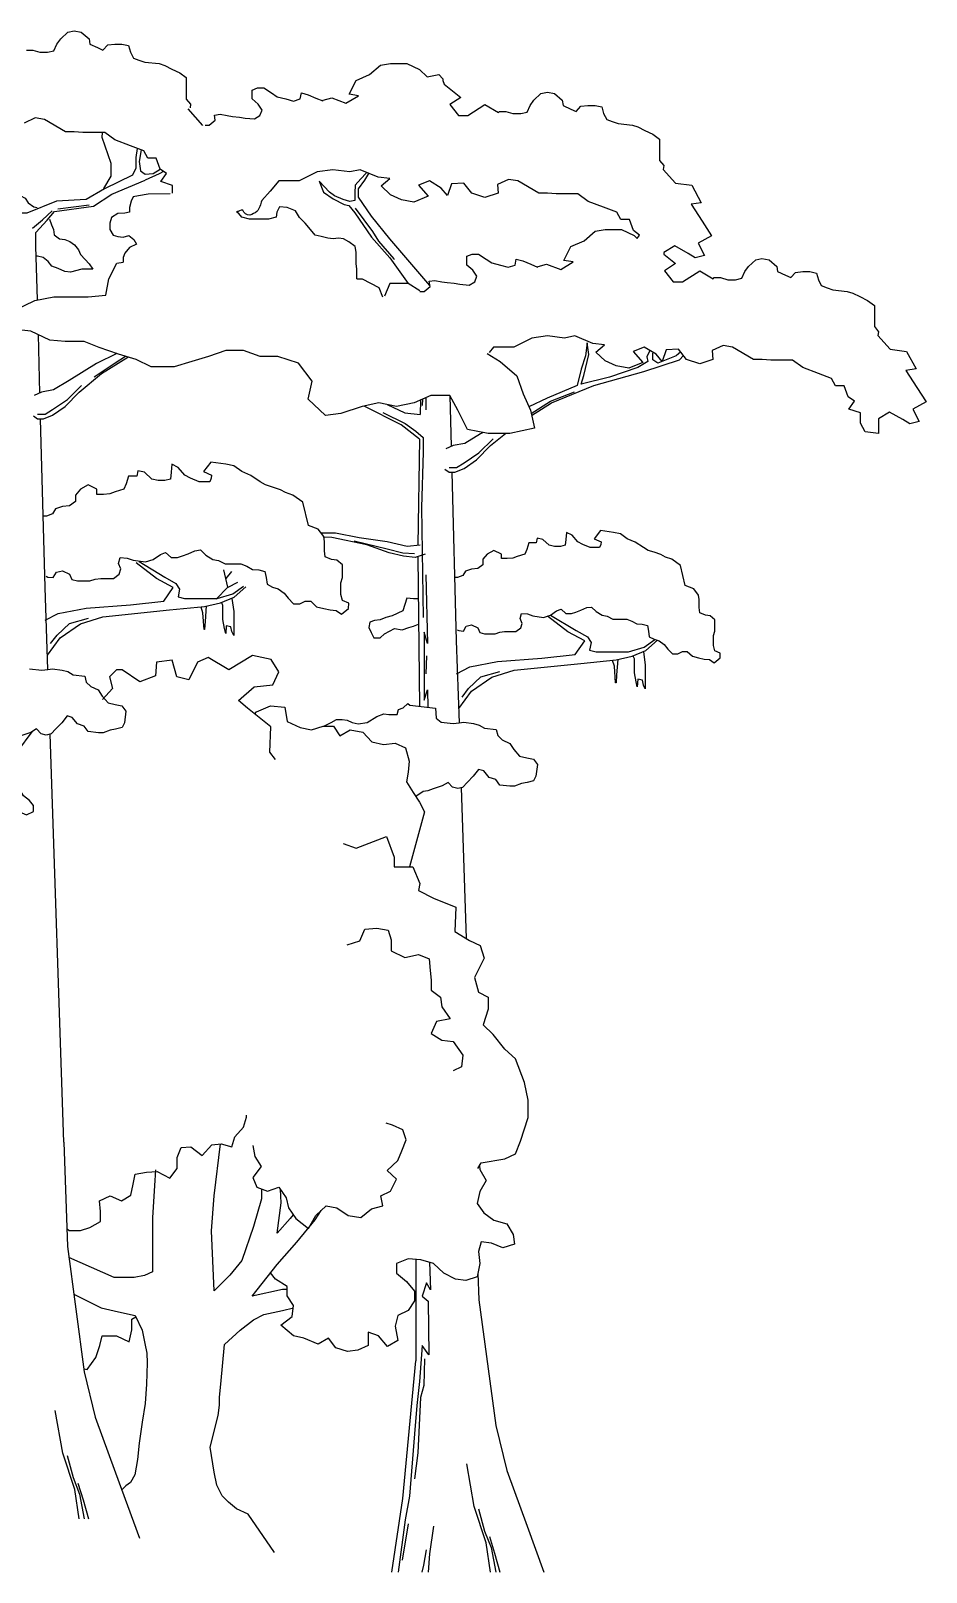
# Model space of a CAD drawing. Extents: x -0.07 to 1.79, y -0.88 to 0.27.
# Drawn here: x 1.212 to 1.795, y -0.881 to 0.121 of the extents above; entities that cross this region are included whole.
import ezdxf

# ---------------------------------------------------------------- set-up
doc = ezdxf.new("R2010")
doc.units = 0
doc.header["$LTSCALE"] = 0.5
doc.header["$MEASUREMENT"] = 0
doc.layers.add('TREES', color=7, linetype='CONTINUOUS')

msp = doc.modelspace()

# ---------------------------------------------------------------- linework, layer by layer
at = {"layer": 'TREES'}
for points in [[(1.2096, 0.1082), (1.2137, 0.1082), (1.2183, 0.1069), (1.2234, 0.1069), (1.2275, 0.1078), (1.2294, 0.1121), (1.2319, 0.1155), (1.2365, 0.1198), (1.2406, 0.1207), (1.2452, 0.1198), (1.2503, 0.1155), (1.2508, 0.1121), (1.2559, 0.1098), (1.2593, 0.1082), (1.2625, 0.1116), (1.2671, 0.1121), (1.2717, 0.1121), (1.276, 0.1112), (1.2773, 0.1069), (1.2792, 0.103), (1.2828, 0.1016), (1.2867, 0.1003), (1.2959, 0.0994), (1.2996, 0.0982), (1.3042, 0.0959), (1.3093, 0.0934), (1.3136, 0.0903), (1.3136, 0.0764), (1.3163, 0.073), (1.316, 0.0706)], [(1.3259, 0.0594), (1.3285, 0.0594), (1.3324, 0.0626), (1.3319, 0.066), (1.3356, 0.0665), (1.3402, 0.0656), (1.3436, 0.0651), (1.3482, 0.0647), (1.3518, 0.064), (1.3579, 0.0635), (1.3615, 0.0656), (1.363, 0.0692), (1.3603, 0.0731), (1.3564, 0.0765), (1.3564, 0.0822), (1.3598, 0.0836), (1.364, 0.0836), (1.3691, 0.0804), (1.3727, 0.0779), (1.3783, 0.0765), (1.3834, 0.0751), (1.3877, 0.0765), (1.3885, 0.0804), (1.3928, 0.0792), (1.3979, 0.077), (1.4023, 0.0752), (1.4027, 0.0756), (1.4083, 0.0771), (1.4174, 0.0737), (1.4256, 0.0785), (1.4195, 0.0795), (1.424, 0.0885), (1.4327, 0.0923), (1.4398, 0.0985), (1.4464, 0.0995), (1.457, 0.0995), (1.4652, 0.0956), (1.4703, 0.0909), (1.4779, 0.0923), (1.4804, 0.0895), (1.4804, 0.0885), (1.4814, 0.0861), (1.4921, 0.0775), (1.485, 0.0728), (1.4906, 0.0656), (1.4967, 0.0656), (1.5078, 0.0728), (1.5166, 0.0676), (1.5173, 0.0683), (1.5214, 0.0683), (1.526, 0.067), (1.5311, 0.067), (1.5353, 0.0679), (1.5372, 0.0722), (1.5396, 0.0756), (1.5442, 0.0799), (1.5484, 0.0808), (1.553, 0.0799), (1.5581, 0.0756), (1.5586, 0.0722), (1.5637, 0.0699), (1.5671, 0.0683), (1.5702, 0.0717), (1.5748, 0.0722), (1.5794, 0.0722), (1.5838, 0.0713), (1.585, 0.067), (1.587, 0.0631), (1.5906, 0.0617), (1.5945, 0.0604), (1.6037, 0.0594), (1.6073, 0.0583), (1.6119, 0.056), (1.617, 0.0535), (1.6214, 0.0503), (1.6214, 0.0365), (1.6241, 0.0331), (1.6238, 0.0307)], [(1.3047, 0.0153), (1.3047, 0.0203), (1.2971, 0.0227), (1.3007, 0.0279), (1.2966, 0.0308), (1.294, 0.0379), (1.2885, 0.0379), (1.2859, 0.0427), (1.2773, 0.046), (1.2671, 0.0498), (1.2605, 0.0546), (1.2463, 0.0546), (1.2407, 0.0551), (1.2351, 0.0551), (1.2214, 0.0632), (1.2153, 0.0641), (1.2082, 0.0608)], [(1.3146, 0.07), (1.3241, 0.0591)], [(1.2599, 0.0183), (1.2648, 0.0262), (1.2648, 0.0344), (1.2588, 0.0515), (1.2591, 0.0546)], [(1.2785, 0.027), (1.2604, 0.018), (1.2484, 0.0112), (1.2291, 0.0101), (1.2098, 0.0022), (1.2001, 0.0022), (1.1881, 0.009), (1.1784, 0.0203), (1.1663, 0.035), (1.1579, 0.0474)], [(1.2785, 0.027), (1.2809, 0.0314), (1.2809, 0.0383), (1.2818, 0.0443)], [(1.2843, 0.0433), (1.283, 0.0357), (1.2837, 0.0298), (1.2868, 0.0275), (1.2921, 0.0281), (1.2966, 0.0308)], [(1.6238, 0.0307), (1.6318, 0.0218), (1.6424, 0.0204), (1.6485, 0.009), (1.6419, 0.008), (1.649, -0.0029), (1.6551, -0.0125), (1.6465, -0.0172), (1.6506, -0.0253), (1.6445, -0.0268), (1.6399, -0.0239), (1.6313, -0.0191), (1.6242, -0.0234), (1.6242, -0.0244)], [(1.2167, -0.0542), (1.2158, -0.0193), (1.2158, -0.0103), (1.223, -0.0024), (1.2278, 0.0033), (1.2532, 0.0067), (1.2652, 0.0146), (1.2869, 0.0237)], [(1.2988, 0.0292), (1.2959, 0.0278), (1.2869, 0.0237)], [(1.4307, 0.0287), (1.4305, 0.0282), (1.427, 0.0246), (1.4235, 0.0204), (1.4232, 0.0154), (1.4232, 0.0105), (1.42, 0.0099), (1.4155, 0.0112), (1.4099, 0.0135), (1.4067, 0.0158), (1.4001, 0.023), (1.4029, 0.0158), (1.4092, 0.0115), (1.4162, 0.0079), (1.4193, 0.0072), (1.4231, 0.0025)], [(1.4255, 0.0127), (1.4256, 0.0151), (1.4256, 0.0181), (1.4298, 0.0236), (1.4324, 0.028)], [(1.1842, 0.0148), (1.1865, 0.0181), (1.1897, 0.0185), (1.1931, 0.0185), (1.1967, 0.0181), (1.1979, 0.0151), (1.2019, 0.014), (1.2055, 0.0136), (1.2087, 0.012), (1.2108, 0.009), (1.2144, 0.0064), (1.2165, 0.006)], [(1.303, 0.0148), (1.2888, 0.0145), (1.2826, 0.0135), (1.279, 0.0129), (1.2778, 0.01), (1.2767, 0.0058), (1.2767, 0.0028), (1.2736, 0.0023), (1.2691, 0.0019), (1.2649, -0.0007), (1.2639, -0.0043), (1.2639, -0.0084), (1.266, -0.012), (1.2691, -0.013), (1.2725, -0.0134), (1.2763, -0.0124), (1.2795, -0.015), (1.2812, -0.0179), (1.2767, -0.0201), (1.2736, -0.0237), (1.2725, -0.0266), (1.2725, -0.0296)], [(1.472, -0.0449), (1.446, -0.0144), (1.434, 0.0003), (1.4255, 0.0127)], [(1.2136, -0.0075), (1.2201, -0.0021), (1.2263, 0.0037)], [(1.2301, 0.0051), (1.2505, 0.0076)], [(1.4244, -0.0404), (1.4244, -0.0403), (1.4244, -0.0341), (1.424, -0.0306), (1.424, -0.0231), (1.4234, -0.0195), (1.4192, -0.0165), (1.4158, -0.0144), (1.4126, -0.014), (1.4092, -0.0144), (1.4056, -0.014), (1.4012, -0.013), (1.3974, -0.012), (1.3943, -0.0084), (1.3909, -0.0043), (1.3871, -0.0007), (1.3845, 0.0038), (1.3791, 0.0058), (1.3742, 0.0064), (1.3725, 0.0028), (1.3721, -0.0003), (1.367, -0.0017), (1.3546, -0.0017), (1.3497, -0.0003), (1.3466, 0.0032), (1.3464, 0.0035)], [(1.4231, 0.0025), (1.434, -0.0133), (1.446, -0.0269), (1.4578, -0.0435)], [(1.4235, 0.0054), (1.4346, -0.0097), (1.4385, -0.0159), (1.4485, -0.0274), (1.4488, -0.0279)], [(1.2245, -0.0017), (1.2258, -0.0054), (1.2273, -0.0084), (1.2277, -0.0118), (1.2311, -0.0145), (1.2346, -0.0149), (1.2378, -0.0163), (1.2408, -0.0183), (1.2435, -0.0216), (1.2448, -0.0246), (1.2479, -0.0278), (1.2505, -0.0307), (1.2528, -0.0341), (1.2456, -0.0341), (1.2382, -0.0361), (1.2346, -0.0357), (1.2302, -0.0337), (1.2262, -0.0323), (1.2237, -0.0292), (1.2205, -0.0266), (1.2169, -0.0258), (1.2161, -0.0258)], [(1.4655, -0.0486), (1.4682, -0.0486), (1.4721, -0.0454), (1.4716, -0.042), (1.4752, -0.0415), (1.4798, -0.0424), (1.4832, -0.0429), (1.4878, -0.0433), (1.4915, -0.044), (1.4975, -0.0445), (1.5012, -0.0424), (1.5026, -0.0388), (1.5, -0.0349), (1.4961, -0.0315), (1.4961, -0.0258), (1.4995, -0.0244), (1.5036, -0.0244), (1.5087, -0.0276), (1.5124, -0.0301), (1.5179, -0.0315), (1.523, -0.0329), (1.5274, -0.0315), (1.5281, -0.0276), (1.5325, -0.0288), (1.5376, -0.031), (1.5419, -0.0328), (1.5424, -0.0324), (1.5479, -0.0309), (1.5571, -0.0343), (1.5652, -0.0295), (1.5591, -0.0286), (1.5637, -0.0195), (1.5723, -0.0157), (1.5794, -0.0095), (1.586, -0.0085), (1.5967, -0.0085), (1.6048, -0.0124), (1.6069, -0.0143)], [(1.2011, -0.0613), (1.2151, -0.0545), (1.2275, -0.0521), (1.2498, -0.0521), (1.2612, -0.0511), (1.2633, -0.0404), (1.2684, -0.0302), (1.2725, -0.0296)], [(1.6242, -0.0244), (1.6318, -0.0305), (1.6246, -0.0352), (1.6302, -0.0424), (1.6363, -0.0424), (1.6475, -0.0352), (1.6563, -0.0404), (1.657, -0.0397), (1.6611, -0.0397), (1.6657, -0.0411), (1.6708, -0.0411), (1.6749, -0.0401), (1.6769, -0.0358), (1.6793, -0.0324), (1.6839, -0.0281), (1.688, -0.0272), (1.6926, -0.0281), (1.6977, -0.0324), (1.6982, -0.0358), (1.7033, -0.0381), (1.7067, -0.0397), (1.7099, -0.0363), (1.7145, -0.0358), (1.7191, -0.0358), (1.7235, -0.0367), (1.7247, -0.0411), (1.7266, -0.0449), (1.7303, -0.0463), (1.7341, -0.0477), (1.7434, -0.0486), (1.747, -0.0497), (1.7516, -0.052), (1.7567, -0.0545), (1.7611, -0.0577), (1.7611, -0.0715), (1.7637, -0.075), (1.7634, -0.0773)], [(1.4244, -0.0404), (1.428, -0.0404), (1.4389, -0.0462), (1.4412, -0.0522)], [(1.4655, -0.0483), (1.4579, -0.0435), (1.4459, -0.0435), (1.4424, -0.0517)], [(1.5092, -0.0889), (1.5177, -0.0943), (1.5286, -0.1036), (1.5327, -0.1152), (1.5374, -0.1259), (1.54, -0.1376), (1.5239, -0.141), (1.5099, -0.141), (1.4964, -0.1385), (1.4902, -0.1259), (1.485, -0.1162), (1.4726, -0.1162), (1.4617, -0.1211), (1.4503, -0.1235), (1.4389, -0.1211), (1.428, -0.1235), (1.414, -0.1279), (1.4042, -0.1293), (1.3928, -0.1186), (1.3954, -0.107), (1.3866, -0.0953), (1.3731, -0.0909), (1.3617, -0.0909), (1.3508, -0.0871), (1.3394, -0.0871), (1.328, -0.0909), (1.3171, -0.0943), (1.3057, -0.0977), (1.2907, -0.0977), (1.2809, -0.0929), (1.2695, -0.0895), (1.257, -0.0851), (1.2472, -0.0812), (1.2347, -0.0812), (1.2249, -0.0803), (1.2125, -0.0744), (1.1985, -0.073)], [(1.2184, -0.1147), (1.2174, -0.0767)], [(1.7634, -0.0773), (1.7714, -0.0862), (1.7821, -0.0876), (1.7882, -0.099), (1.7816, -0.1), (1.7887, -0.111), (1.7948, -0.1205), (1.7862, -0.1252), (1.7902, -0.1333), (1.7841, -0.1348), (1.7796, -0.1319), (1.7709, -0.1271), (1.7638, -0.1314), (1.7638, -0.141), (1.7552, -0.14), (1.7521, -0.1343), (1.7521, -0.1276), (1.7445, -0.1252), (1.7481, -0.12), (1.744, -0.1171), (1.7415, -0.11), (1.7359, -0.11), (1.7333, -0.1052), (1.7247, -0.1019), (1.7145, -0.0981), (1.7079, -0.0933), (1.6937, -0.0933), (1.6881, -0.0929), (1.6825, -0.0929), (1.6688, -0.0848), (1.6627, -0.0838), (1.6556, -0.0871), (1.6561, -0.0929), (1.6475, -0.0957), (1.6389, -0.0929), (1.6338, -0.0862), (1.6257, -0.0867), (1.6231, -0.0943), (1.6191, -0.0895), (1.6114, -0.0848), (1.6043, -0.0876), (1.6104, -0.0948), (1.6013, -0.0986), (1.5932, -0.0971), (1.586, -0.0938), (1.5799, -0.0881), (1.5855, -0.0833), (1.5779, -0.0824), (1.5662, -0.0776), (1.5596, -0.079), (1.5485, -0.0776), (1.5383, -0.079), (1.5266, -0.0848), (1.5134, -0.0848), (1.5105, -0.0883)], [(1.2685, -0.0891), (1.2552, -0.0955), (1.2374, -0.1066), (1.2271, -0.1127), (1.2195, -0.1142), (1.2147, -0.1163)], [(1.615, -0.087), (1.6132, -0.0911), (1.6138, -0.0942), (1.6073, -0.0982), (1.5889, -0.1043), (1.5705, -0.1089), (1.5721, -0.1033), (1.5753, -0.0896), (1.5743, -0.082), (1.5732, -0.0906), (1.5705, -0.0992), (1.5678, -0.1099), (1.5483, -0.118), (1.5364, -0.1237)], [(1.6352, -0.088), (1.6322, -0.0906), (1.6202, -0.0952), (1.617, -0.0932), (1.617, -0.0891), (1.6173, -0.0884)], [(1.2141, -0.1295), (1.2168, -0.1315), (1.2206, -0.1315), (1.2266, -0.129), (1.2347, -0.1234), (1.2439, -0.1142), (1.2585, -0.1021), (1.2755, -0.0913)], [(1.2536, -0.1041), (1.2666, -0.0955), (1.274, -0.0908)], [(1.5381, -0.1292), (1.551, -0.1211), (1.5786, -0.1099), (1.6111, -0.1008), (1.6343, -0.0932), (1.637, -0.0904)], [(1.2168, -0.1284), (1.2217, -0.1284), (1.2266, -0.1254), (1.2363, -0.1188), (1.2455, -0.1097)], [(1.4658, -0.1192), (1.4656, -0.1287)], [(1.4673, -0.1186), (1.467, -0.1227)], [(1.4693, -0.1177), (1.4693, -0.1256)], [(1.486, -0.1494), (1.4851, -0.1163)], [(1.5378, -0.1279), (1.5505, -0.12), (1.5661, -0.114)], [(1.4653, -0.1446), (1.4533, -0.1354), (1.4293, -0.1232)], [(1.4415, -0.1274), (1.4559, -0.1345), (1.4629, -0.1395), (1.4677, -0.1435), (1.4677, -0.1531), (1.4666, -0.1892), (1.4677, -0.2605)], [(1.4443, -0.1222), (1.4557, -0.1275), (1.4656, -0.1287)], [(1.2236, -0.2943), (1.2218, -0.241), (1.2188, -0.1315)], [(1.4653, -0.1446), (1.4642, -0.2135)], [(1.4817, -0.1642), (1.4845, -0.1662), (1.4882, -0.1662), (1.4942, -0.1637), (1.5023, -0.1581), (1.5115, -0.1489), (1.5211, -0.141)], [(1.5066, -0.1404), (1.505, -0.1413), (1.4947, -0.1474), (1.4872, -0.1489), (1.4823, -0.151)], [(1.4845, -0.1631), (1.4893, -0.1631), (1.4942, -0.1601), (1.5039, -0.1535), (1.5131, -0.1444)], [(1.2224, -0.2338), (1.2236, -0.2343), (1.227, -0.2347), (1.2292, -0.2311), (1.2331, -0.2302), (1.2377, -0.2324), (1.2392, -0.2358), (1.2428, -0.2368), (1.2508, -0.2368), (1.2542, -0.2356), (1.2579, -0.2352), (1.2663, -0.2352), (1.27, -0.2324), (1.271, -0.229), (1.2695, -0.2254), (1.2705, -0.2215), (1.2751, -0.222), (1.279, -0.2233), (1.287, -0.2245), (1.2921, -0.2229), (1.2967, -0.2197), (1.3001, -0.2183), (1.3037, -0.2215), (1.3078, -0.2215), (1.3112, -0.2206), (1.3149, -0.2192), (1.3192, -0.2172), (1.3229, -0.2167), (1.3263, -0.2201), (1.3309, -0.2229), (1.3345, -0.2236), (1.3389, -0.2258), (1.3491, -0.2258), (1.353, -0.2272), (1.3566, -0.2295), (1.3607, -0.2297), (1.3646, -0.2306), (1.3656, -0.2347), (1.3661, -0.239), (1.3697, -0.2408), (1.3734, -0.242), (1.3772, -0.2447), (1.3799, -0.2481), (1.3833, -0.2518), (1.3874, -0.2518), (1.3908, -0.2499), (1.3945, -0.2499), (1.3983, -0.2536), (1.403, -0.2547), (1.4071, -0.2556), (1.411, -0.2561), (1.4146, -0.2584), (1.419, -0.2547), (1.4192, -0.2513), (1.4151, -0.2495), (1.4141, -0.2456), (1.4141, -0.2381), (1.4151, -0.2347), (1.4151, -0.2263), (1.4114, -0.2233), (1.4081, -0.2229), (1.4039, -0.2211), (1.4034, -0.2172), (1.4034, -0.2113), (1.403, -0.2079), (1.3993, -0.2031), (1.393, -0.2008), (1.3894, -0.1856), (1.3828, -0.181), (1.3782, -0.1794), (1.3748, -0.1776), (1.3697, -0.1758), (1.3651, -0.1744), (1.3617, -0.1724), (1.3556, -0.1683), (1.3496, -0.1658), (1.3445, -0.1621), (1.3394, -0.161), (1.3295, -0.1596), (1.3248, -0.1658), (1.3299, -0.1681), (1.3298, -0.17), (1.3289, -0.1724), (1.3219, -0.1724), (1.3163, -0.1701), (1.3127, -0.1681), (1.3083, -0.163), (1.3042, -0.161), (1.3037, -0.1662), (1.3032, -0.1706), (1.2996, -0.1715), (1.2952, -0.1715), (1.2911, -0.1706), (1.2865, -0.1662), (1.2821, -0.1653), (1.2814, -0.1687), (1.276, -0.1687), (1.2744, -0.1737), (1.2729, -0.1772), (1.2673, -0.179), (1.2639, -0.1803), (1.2598, -0.1806), (1.2554, -0.1806), (1.2554, -0.1772), (1.2498, -0.1744), (1.2447, -0.1772), (1.2416, -0.181), (1.2416, -0.1851), (1.2377, -0.1881), (1.2331, -0.1885), (1.2285, -0.1899), (1.2265, -0.1933), (1.2227, -0.1947), (1.2205, -0.1947)], [(1.4912, -0.329), (1.4894, -0.2757), (1.4865, -0.1662)], [(1.4012, -0.2055), (1.4106, -0.2055), (1.426, -0.2086), (1.4442, -0.2112), (1.4572, -0.2143), (1.4656, -0.2134)], [(1.4689, -0.2195), (1.4624, -0.2217), (1.4549, -0.2208), (1.4456, -0.2186), (1.4311, -0.2134), (1.4083, -0.2086), (1.403, -0.2084)], [(1.4898, -0.2686), (1.4909, -0.269), (1.4938, -0.2694), (1.4957, -0.2662), (1.4991, -0.2654), (1.5031, -0.2674), (1.5044, -0.2704), (1.5075, -0.2712), (1.5145, -0.2712), (1.5175, -0.2702), (1.5206, -0.2698), (1.528, -0.2698), (1.5312, -0.2674), (1.532, -0.2645), (1.5307, -0.2613), (1.5316, -0.2579), (1.5356, -0.2583), (1.539, -0.2595), (1.5459, -0.2605), (1.5504, -0.2591), (1.5544, -0.2563), (1.5573, -0.2552), (1.5605, -0.2579), (1.5641, -0.2579), (1.567, -0.2571), (1.5702, -0.2559), (1.574, -0.2542), (1.5772, -0.2538), (1.5801, -0.2567), (1.5841, -0.2591), (1.5873, -0.2597), (1.5911, -0.2617), (1.6, -0.2617), (1.6033, -0.2629), (1.6065, -0.2648), (1.6101, -0.265), (1.6135, -0.2658), (1.6143, -0.2694), (1.6147, -0.2732), (1.6179, -0.2747), (1.6211, -0.2757), (1.6244, -0.2781), (1.6267, -0.2811), (1.6297, -0.2842), (1.6333, -0.2842), (1.6362, -0.2827), (1.6394, -0.2827), (1.6428, -0.2858), (1.6468, -0.2868), (1.6504, -0.2876), (1.6538, -0.288), (1.6569, -0.29), (1.6607, -0.2868), (1.6609, -0.2838), (1.6573, -0.2823), (1.6565, -0.2789), (1.6565, -0.2724), (1.6573, -0.2694), (1.6573, -0.2621), (1.6542, -0.2595), (1.6512, -0.2591), (1.6476, -0.2575), (1.6472, -0.2542), (1.6472, -0.249), (1.6468, -0.2461), (1.6436, -0.2419), (1.6381, -0.2399), (1.635, -0.2267), (1.6293, -0.2227), (1.6253, -0.2213), (1.6223, -0.2197), (1.6179, -0.2182), (1.6139, -0.217), (1.6109, -0.2152), (1.6056, -0.2116), (1.6004, -0.2095), (1.5959, -0.2063), (1.5915, -0.2053), (1.5829, -0.2041), (1.5789, -0.2095), (1.5833, -0.2114), (1.5832, -0.2132), (1.5824, -0.2152), (1.5763, -0.2152), (1.5715, -0.2132), (1.5683, -0.2114), (1.5645, -0.2071), (1.5609, -0.2053), (1.5605, -0.2099), (1.5601, -0.2136), (1.5569, -0.2144), (1.5531, -0.2144), (1.5495, -0.2136), (1.5455, -0.2099), (1.5417, -0.2091), (1.5411, -0.212), (1.5364, -0.212), (1.535, -0.2164), (1.5337, -0.2194), (1.5288, -0.2209), (1.5259, -0.2221), (1.5223, -0.2223), (1.5185, -0.2223), (1.5185, -0.2194), (1.5137, -0.217), (1.5092, -0.2194), (1.5065, -0.2227), (1.5065, -0.2263), (1.5031, -0.2288), (1.4991, -0.2292), (1.4951, -0.2304), (1.4934, -0.2334), (1.49, -0.2346), (1.4881, -0.2346)], [(1.4227, -0.2108), (1.4442, -0.216), (1.4544, -0.2186), (1.4619, -0.2191)], [(1.2218, -0.2624), (1.2303, -0.2579), (1.2484, -0.2545), (1.2773, -0.2523), (1.299, -0.25), (1.305, -0.241), (1.2942, -0.2353), (1.2809, -0.2251)], [(1.2829, -0.2243), (1.2996, -0.2344), (1.3068, -0.2384), (1.3092, -0.2421), (1.3082, -0.2471), (1.3125, -0.2483), (1.3187, -0.2483), (1.3336, -0.2483), (1.3438, -0.2452), (1.3507, -0.2402)], [(1.3329, -0.2486), (1.3405, -0.2409), (1.338, -0.2296)], [(1.4642, -0.2211), (1.4653, -0.3184)], [(1.3395, -0.2353), (1.3431, -0.2307)], [(1.3408, -0.2409), (1.347, -0.2377)], [(1.4693, -0.2329), (1.4704, -0.2776), (1.4683, -0.2701), (1.4683, -0.3143), (1.4704, -0.3077), (1.4707, -0.319)], [(1.3255, -0.2534), (1.3359, -0.2511), (1.3448, -0.2474), (1.3524, -0.2406)], [(1.3433, -0.2482), (1.3444, -0.2566), (1.3444, -0.266), (1.3444, -0.2723), (1.3433, -0.2698), (1.3426, -0.2667), (1.3396, -0.266), (1.3392, -0.2709), (1.3385, -0.2677), (1.3374, -0.2618), (1.3374, -0.2527), (1.3366, -0.251)], [(1.4645, -0.2484), (1.4613, -0.2484), (1.4571, -0.248), (1.4558, -0.2522), (1.4544, -0.2563), (1.4474, -0.2595), (1.4434, -0.2605), (1.4396, -0.2621), (1.436, -0.2625), (1.433, -0.2637), (1.4324, -0.267), (1.4339, -0.2704), (1.4356, -0.2739), (1.4396, -0.2739), (1.4425, -0.2712), (1.4457, -0.2694), (1.4491, -0.2678), (1.4539, -0.2686), (1.4584, -0.267), (1.4613, -0.2662), (1.4645, -0.265)], [(1.2233, -0.285), (1.2315, -0.2738), (1.2447, -0.2647), (1.2592, -0.2602), (1.3026, -0.2557), (1.3255, -0.2534)], [(1.3266, -0.2531), (1.3258, -0.2632), (1.3254, -0.2684), (1.3251, -0.2684), (1.3243, -0.2576), (1.3232, -0.2538)], [(1.4894, -0.2972), (1.4979, -0.2926), (1.516, -0.2892), (1.5449, -0.287), (1.5666, -0.2847), (1.5727, -0.2757), (1.5618, -0.27), (1.5485, -0.2598)], [(1.5505, -0.259), (1.5672, -0.2691), (1.5745, -0.2731), (1.5768, -0.2768), (1.5758, -0.2818), (1.5801, -0.283), (1.5863, -0.283), (1.6012, -0.283), (1.6114, -0.2799), (1.6183, -0.2749)], [(1.2253, -0.2775), (1.2296, -0.272), (1.2376, -0.2645), (1.2499, -0.261)], [(1.5932, -0.2881), (1.6035, -0.2858), (1.6124, -0.2821), (1.62, -0.2753)], [(1.3716, -0.3528), (1.368, -0.3482), (1.3686, -0.3317), (1.3534, -0.3196), (1.3476, -0.3145), (1.3578, -0.3056), (1.3699, -0.3043), (1.3737, -0.296), (1.3687, -0.2878), (1.3566, -0.2852), (1.3413, -0.2947), (1.3279, -0.2865), (1.3209, -0.2896), (1.3152, -0.3011), (1.3075, -0.2992), (1.3044, -0.2884), (1.2942, -0.2896), (1.2935, -0.2986), (1.2833, -0.3024), (1.2719, -0.2947), (1.2681, -0.2947), (1.2636, -0.2992), (1.2655, -0.3068)], [(1.4699, -0.2856), (1.4693, -0.2972)], [(1.4909, -0.3197), (1.4991, -0.3085), (1.5124, -0.2994), (1.5268, -0.2949), (1.5702, -0.2904), (1.5932, -0.2881)], [(1.5942, -0.2878), (1.5934, -0.2979), (1.5931, -0.3031), (1.5927, -0.3031), (1.592, -0.2923), (1.5908, -0.2885)], [(1.6109, -0.2829), (1.612, -0.2913), (1.612, -0.3007), (1.612, -0.307), (1.6109, -0.3045), (1.6102, -0.3014), (1.6072, -0.3007), (1.6068, -0.3056), (1.6061, -0.3024), (1.605, -0.2965), (1.605, -0.2874), (1.6042, -0.2857)], [(1.2117, -0.2939), (1.2196, -0.2948), (1.2235, -0.2943), (1.2265, -0.294), (1.2328, -0.2948), (1.2365, -0.2958), (1.2399, -0.2978), (1.2476, -0.2987), (1.2484, -0.3026), (1.2515, -0.3055), (1.2563, -0.3077), (1.2588, -0.3118), (1.2628, -0.316), (1.2673, -0.3171), (1.2717, -0.318), (1.2743, -0.3215), (1.2734, -0.329), (1.2718, -0.332), (1.2676, -0.3331), (1.2641, -0.3339), (1.2595, -0.3355), (1.2565, -0.3356), (1.2498, -0.3348), (1.2472, -0.3313), (1.2429, -0.3298), (1.2394, -0.3256), (1.2361, -0.3246), (1.2326, -0.329), (1.2287, -0.3329), (1.2256, -0.3363), (1.2225, -0.337), (1.2192, -0.3362), (1.2162, -0.333), (1.2125, -0.3354), (1.2066, -0.3373)], [(1.4929, -0.3123), (1.4972, -0.3067), (1.5052, -0.2992), (1.5175, -0.2957)], [(1.2655, -0.3068), (1.259, -0.3138)], [(1.3581, -0.3233), (1.3592, -0.3219), (1.3683, -0.318), (1.3776, -0.3188), (1.3792, -0.3282), (1.3876, -0.3321), (1.3951, -0.3337), (1.4026, -0.3313), (1.4093, -0.3313), (1.4135, -0.3376), (1.4202, -0.3337), (1.4285, -0.3352), (1.4343, -0.3415), (1.4419, -0.3431), (1.4494, -0.3423), (1.4561, -0.3454), (1.4586, -0.354), (1.4578, -0.3611), (1.4569, -0.3674), (1.4611, -0.3744), (1.4653, -0.3807), (1.4686, -0.3869), (1.4588, -0.4227)], [(1.4032, -0.3313), (1.4034, -0.331), (1.4077, -0.3288), (1.4113, -0.327), (1.4149, -0.327), (1.4182, -0.3274), (1.4215, -0.3288), (1.4254, -0.3298), (1.4312, -0.3289), (1.4374, -0.3249), (1.4421, -0.3232), (1.4454, -0.3236), (1.4507, -0.3236), (1.4515, -0.3205), (1.4546, -0.3193), (1.4577, -0.3165), (1.4589, -0.3176)], [(1.4589, -0.3176), (1.4757, -0.3196), (1.4762, -0.326), (1.4793, -0.3286), (1.4872, -0.3295), (1.4911, -0.329), (1.4941, -0.3287), (1.5004, -0.3295), (1.5041, -0.3305), (1.5075, -0.3325), (1.5152, -0.3334), (1.5161, -0.3373), (1.5191, -0.3402), (1.524, -0.3424), (1.5265, -0.3465), (1.5304, -0.3507), (1.535, -0.3518), (1.5393, -0.3527), (1.5419, -0.3562), (1.541, -0.3637), (1.5394, -0.3667), (1.5352, -0.3678), (1.5317, -0.3686), (1.5271, -0.3702), (1.5241, -0.3703), (1.5174, -0.3695), (1.5148, -0.366), (1.5105, -0.3645), (1.507, -0.3603), (1.5037, -0.3593), (1.5002, -0.3637), (1.4964, -0.3676), (1.4932, -0.371), (1.4902, -0.3717), (1.4868, -0.3709), (1.4838, -0.3678), (1.4801, -0.3701), (1.4742, -0.372), (1.4706, -0.3732), (1.4676, -0.3738), (1.4628, -0.377)], [(1.1861, -0.3607), (1.198, -0.3769), (1.2052, -0.3869), (1.2097, -0.3889), (1.2142, -0.3867), (1.2142, -0.3827), (1.2116, -0.3795), (1.2076, -0.3765), (1.2053, -0.3724), (1.2041, -0.3588), (1.2041, -0.3475), (1.2134, -0.3349)], [(1.2339, -0.6017), (1.225, -0.3365)], [(1.4959, -0.4693), (1.4926, -0.3712)], [(1.4155, -0.4076), (1.424, -0.4106), (1.4437, -0.403), (1.4488, -0.4164), (1.4488, -0.4227), (1.4609, -0.4227), (1.4654, -0.4336), (1.4647, -0.438), (1.4743, -0.4431), (1.4889, -0.4489), (1.4883, -0.4648), (1.4978, -0.4705), (1.5048, -0.4737), (1.5074, -0.482), (1.501, -0.4947), (1.5036, -0.5042), (1.5099, -0.5074), (1.5099, -0.5151), (1.5067, -0.5253)], [(1.4182, -0.4734), (1.4265, -0.4708), (1.4298, -0.4631), (1.4374, -0.4625), (1.4449, -0.4638), (1.4469, -0.4702), (1.4469, -0.4772), (1.4558, -0.4817), (1.4647, -0.4797), (1.4715, -0.4824), (1.4722, -0.49), (1.4728, -0.4964), (1.4728, -0.5028), (1.479, -0.5073), (1.4797, -0.5137), (1.4851, -0.5214), (1.4763, -0.5233), (1.4728, -0.531), (1.4797, -0.5354), (1.4872, -0.5361), (1.4934, -0.545), (1.4926, -0.5527), (1.4872, -0.5553)], [(1.5032, -0.6187), (1.5054, -0.615), (1.5207, -0.6125), (1.5277, -0.6093), (1.5277, -0.6093), (1.5309, -0.601), (1.536, -0.5857), (1.536, -0.5743), (1.5335, -0.5628), (1.5277, -0.5475), (1.5207, -0.5412), (1.5131, -0.5316), (1.5067, -0.5253)], [(1.2359, -0.6578), (1.2373, -0.659), (1.2448, -0.659), (1.2509, -0.6571), (1.2578, -0.6532), (1.2578, -0.6468), (1.2571, -0.6398), (1.264, -0.6366), (1.2715, -0.6398), (1.2776, -0.636), (1.279, -0.6289), (1.2803, -0.6225), (1.2878, -0.6212), (1.2947, -0.6206), (1.3028, -0.6251), (1.3076, -0.6187), (1.3076, -0.6117), (1.3103, -0.6052), (1.3165, -0.6046), (1.324, -0.6104), (1.3301, -0.6033), (1.3363, -0.6027), (1.3432, -0.6046), (1.3452, -0.5982), (1.3507, -0.5918), (1.3527, -0.5854), (1.3527, -0.5841)], [(1.3568, -0.6039), (1.3582, -0.611), (1.3622, -0.6174), (1.3568, -0.6245), (1.3595, -0.6308), (1.3663, -0.6334), (1.3738, -0.6308), (1.3786, -0.6379), (1.38, -0.6443), (1.3848, -0.6513), (1.393, -0.6577), (1.3978, -0.6494), (1.4046, -0.643), (1.4114, -0.6443), (1.4189, -0.6494), (1.4271, -0.6507), (1.434, -0.6449), (1.4415, -0.643), (1.4401, -0.6366), (1.4463, -0.6334), (1.4503, -0.6257), (1.4442, -0.62), (1.4511, -0.6135), (1.4538, -0.6072), (1.4565, -0.6001), (1.4544, -0.5937), (1.4476, -0.5906), (1.4435, -0.5892)], [(1.2339, -0.6017), (1.2363, -0.6695), (1.2471, -0.751), (1.2544, -0.7804), (1.2676, -0.8166), (1.2831, -0.8591)], [(1.3625, -0.6319), (1.3625, -0.6384), (1.3573, -0.6564), (1.3496, -0.6786), (1.342, -0.688), (1.3317, -0.6983), (1.3316, -0.6983), (1.33, -0.6593), (1.3317, -0.6366), (1.3359, -0.6027)], [(1.2936, -0.6196), (1.2932, -0.6265), (1.2916, -0.6507), (1.2916, -0.686), (1.2865, -0.6884), (1.2797, -0.6897), (1.2667, -0.6897), (1.2372, -0.6767)], [(1.5042, -0.617), (1.5045, -0.6195), (1.5087, -0.6265), (1.5045, -0.6336), (1.5028, -0.6414), (1.5071, -0.6476), (1.5137, -0.6524), (1.5221, -0.6547), (1.5262, -0.6617), (1.527, -0.668), (1.5195, -0.6703), (1.512, -0.6672), (1.5053, -0.6664), (1.5037, -0.6727), (1.5045, -0.6805), (1.5028, -0.6892), (1.4953, -0.6915), (1.4886, -0.6907), (1.4811, -0.6868), (1.4744, -0.6805), (1.4661, -0.6781), (1.4578, -0.6774), (1.4502, -0.6805), (1.4502, -0.6868), (1.4569, -0.6923), (1.4619, -0.6985), (1.4619, -0.7048), (1.4578, -0.711), (1.4511, -0.7142), (1.4494, -0.7212), (1.4511, -0.7306), (1.4444, -0.7345), (1.4385, -0.7275), (1.4318, -0.7251), (1.4318, -0.7338), (1.4251, -0.7369), (1.4184, -0.7377), (1.4109, -0.7354), (1.406, -0.7291), (1.3993, -0.733), (1.39, -0.7291), (1.3834, -0.7275), (1.375, -0.7205), (1.3825, -0.7149), (1.3834, -0.7079), (1.3792, -0.7016), (1.3792, -0.6954), (1.3717, -0.6907), (1.3684, -0.6866)], [(1.3831, -0.6489), (1.3812, -0.6513), (1.3727, -0.6607), (1.3752, -0.641), (1.3748, -0.6323)], [(1.3792, -0.6973), (1.3761, -0.6974), (1.3564, -0.7017), (1.3727, -0.6812), (1.3855, -0.6666), (1.3975, -0.6521), (1.4013, -0.6461)], [(1.4717, -0.6797), (1.4724, -0.6977), (1.4697, -0.6931), (1.4669, -0.7018), (1.4708, -0.7049), (1.4713, -0.7399), (1.4669, -0.7337), (1.4653, -0.7573), (1.4636, -0.7727), (1.462, -0.7912), (1.4587, -0.8318), (1.456, -0.8472), (1.4514, -0.8811)], [(1.4629, -0.6779), (1.4629, -0.7438)], [(1.5033, -0.6867), (1.5039, -0.7042), (1.5148, -0.7857), (1.522, -0.8151), (1.5353, -0.8513), (1.5461, -0.8811)], [(1.2404, -0.7005), (1.2583, -0.7094), (1.2694, -0.7119), (1.2804, -0.7144), (1.2848, -0.7238), (1.2866, -0.7325), (1.288, -0.7387), (1.2882, -0.7451), (1.2877, -0.759), (1.2869, -0.7715), (1.2848, -0.7837), (1.283, -0.7973), (1.2819, -0.8079), (1.2801, -0.8179), (1.2773, -0.8228), (1.2743, -0.8251), (1.2717, -0.8276)], [(1.371, -0.8683), (1.3539, -0.8434), (1.3462, -0.84), (1.3411, -0.8357), (1.3368, -0.8315), (1.3334, -0.8246), (1.3317, -0.8161), (1.3291, -0.7999), (1.3343, -0.7793), (1.3351, -0.7726), (1.3351, -0.7674), (1.336, -0.7589), (1.3385, -0.7332), (1.3487, -0.7238), (1.3573, -0.7171), (1.3641, -0.7136), (1.3761, -0.711), (1.3832, -0.7094)], [(1.2469, -0.7489), (1.249, -0.7494), (1.2548, -0.7416), (1.2573, -0.7338), (1.2589, -0.7275), (1.2681, -0.7275), (1.2765, -0.7314), (1.2782, -0.7236), (1.2782, -0.7166), (1.2807, -0.7151)], [(1.4472, -0.8811), (1.4545, -0.8332), (1.4629, -0.7438)], [(1.4686, -0.7424), (1.468, -0.7599), (1.4658, -0.7676), (1.4642, -0.8035), (1.462, -0.8205)], [(1.2438, -0.8464), (1.241, -0.8274), (1.2333, -0.8038), (1.2284, -0.776)], [(1.236, -0.8053), (1.2399, -0.8197), (1.2442, -0.8305), (1.2472, -0.8464)], [(1.5114, -0.8811), (1.5086, -0.8621), (1.5009, -0.8385), (1.496, -0.8107)], [(1.2431, -0.8233), (1.2464, -0.8341), (1.2499, -0.8464)], [(1.5036, -0.84), (1.5075, -0.8544), (1.5119, -0.8652), (1.5148, -0.8811)], [(1.4543, -0.8734), (1.4582, -0.8498)], [(1.4711, -0.8811), (1.4719, -0.8693), (1.4746, -0.8513)], [(1.5108, -0.858), (1.5141, -0.8688), (1.5175, -0.8811)], [(1.4669, -0.8811), (1.468, -0.8765), (1.4697, -0.8667)]]:
    msp.add_lwpolyline(points, dxfattribs=at)
msp.add_lwpolyline([(1.6069, -0.0143), (1.6084, -0.012), (1.6044, -0.0091), (1.6018, -0.002), (1.5962, -0.002), (1.5937, 0.0028), (1.585, 0.0061), (1.5749, 0.0099), (1.5683, 0.0147), (1.5541, 0.0147), (1.5485, 0.0152), (1.5429, 0.0152), (1.5292, 0.0232), (1.5231, 0.0242), (1.516, 0.0209), (1.5165, 0.0152), (1.5078, 0.0123), (1.4992, 0.0152), (1.4941, 0.0218), (1.486, 0.0213), (1.4835, 0.0137), (1.4794, 0.0185), (1.4718, 0.0232), (1.4647, 0.0204), (1.4708, 0.0132), (1.4616, 0.0094), (1.4535, 0.0109), (1.4464, 0.0142), (1.4403, 0.0199), (1.4459, 0.0247), (1.4383, 0.0256), (1.4266, 0.0304), (1.42, 0.029), (1.4088, 0.0304), (1.3986, 0.029), (1.387, 0.0232), (1.3737, 0.0232), (1.3682, 0.0166), (1.3626, 0.0104, -0.104351), (1.3595, 0.0032, -0.063312), (1.355, 0.0009, -0.359304), (1.3504, 0.0042, 0.180738), (1.3463, 0.0027, -0.011926)], format="xyb", dxfattribs=at)

doc.saveas('drawing.dxf')
